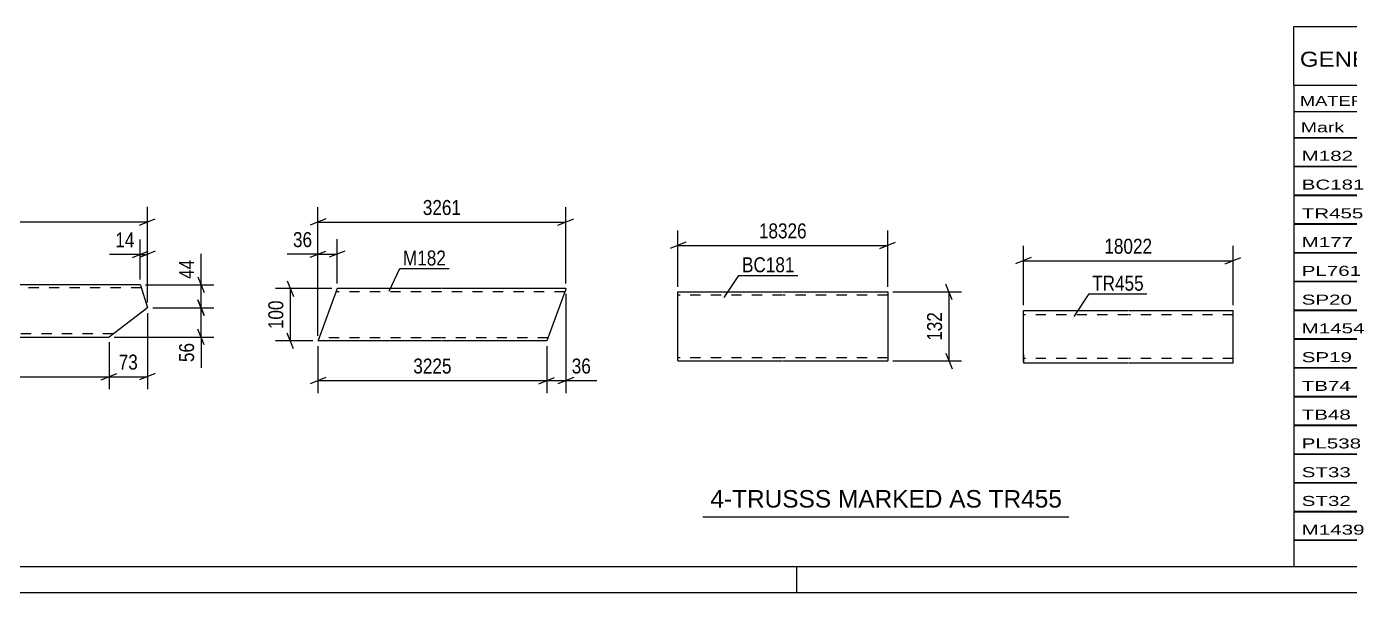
# Model space of a CAD drawing. Header units: millimetres. Extents: x 0 to 841, y 0 to 594.
# Drawn here: x 273.7 to 526.8, y 0 to 108.3 of the extents above; entities that cross this region are included whole.
import ezdxf

# ---------------------------------------------------------------- set-up
doc = ezdxf.new("R2010")
doc.units = ezdxf.units.MM
doc.linetypes.add('DXK_LINE_DOT2', pattern=[3.9198, 1.9599, -1.9599])
doc.styles.add('Arial', font='ARIAL.TTF', dxfattribs={"height": 0.2})
doc.styles.add('Arial Narrow', font='ARIALN.TTF', dxfattribs={"height": 0.2})

# ---------------------------------------------------------------- blocks, each defined once
blk = doc.blocks.new('Unknown-318886728-1115')
at = {"color": 5, "linetype": 'Continuous'}
for p, q in [((5, 5), (836, 5)), ((421, 0), (421, 5)), ((0, 0), (841, 0))]:
    blk.add_line(p, q, dxfattribs=at)
blk = doc.blocks.new('Part-318886728-2399 - 2383')
at = {"color": 2, "linetype": 'Continuous'}
for p, q in [((333.08, 58.11), (329.47, 48.2)), ((353.08, 58.11), (333.08, 58.11)), ((376.82, 58.11), (353.18, 58.11)), ((376.79, 58.02), (373.18, 48.11)), ((376.82, 58.11), (376.79, 58.02)), ((329.44, 48.11), (329.47, 48.2)), ((353.08, 48.11), (329.44, 48.11)), ((373.18, 48.11), (353.18, 48.11))]:
    blk.add_line(p, q, dxfattribs=at)
at = {"color": 7, "linetype": 'DXK_LINE_DOT2'}
for p, q in [((353.08, 57.51), (332.86, 57.51)), ((376.6, 57.51), (353.18, 57.51)), ((329.66, 48.71), (329.68, 48.76)), ((353.08, 48.71), (329.66, 48.71)), ((373.4, 48.71), (353.18, 48.71)), ((373.4, 48.71), (373.42, 48.76))]:
    blk.add_line(p, q, dxfattribs=at)
blk = doc.blocks.new('Part-318886728-2151 - 2135')
at = {"color": 2, "linetype": 'Continuous'}
for p, q in [((249.4, 58.85), (247.83, 57.65)), ((269.4, 58.85), (249.4, 58.85)), ((295.47, 58.85), (269.5, 58.85)), ((295.47, 58.85), (295.5, 58.76)), ((295.5, 58.76), (296.84, 54.45)), ((247.83, 57.65), (240.41, 52)), ((296.84, 54.45), (289.5, 48.85)), ((241.01, 50.05), (240.41, 52)), ((241.36, 48.95), (241.01, 50.05)), ((241.39, 48.85), (241.36, 48.95)), ((241.39, 48.85), (269.4, 48.85)), ((269.5, 48.85), (289.5, 48.85))]:
    blk.add_line(p, q, dxfattribs=at)
at = {"color": 7, "linetype": 'DXK_LINE_DOT2'}
for p, q in [((249.4, 58.85), (248.43, 58.11)), ((269.4, 58.25), (248.61, 58.25)), ((295.66, 58.25), (269.5, 58.25)), ((241.01, 50.05), (241.28, 49.21)), ((269.4, 49.45), (241.2, 49.45)), ((290.29, 49.45), (269.5, 49.45))]:
    blk.add_line(p, q, dxfattribs=at)
blk = doc.blocks.new('Part-318886728-2116 - 2100')
at = {"color": 2, "linetype": 'Continuous'}
for p, q in [((464.29, 45.53), (464.29, 53.93)), ((464.29, 53.93), (484.29, 53.93)), ((484.39, 53.93), (504.39, 53.93)), ((504.39, 43.93), (504.39, 53.93)), ((464.29, 45.53), (464.29, 43.93)), ((464.29, 43.93), (484.29, 43.93)), ((484.39, 43.93), (504.39, 43.93))]:
    blk.add_line(p, q, dxfattribs=at)
at = {"color": 7, "linetype": 'DXK_LINE_DOT2'}
for p, q in [((484.29, 53.13), (464.29, 53.13)), ((504.39, 53.13), (484.39, 53.13)), ((464.29, 44.05), (464.29, 45.53)), ((464.29, 44.73), (464.29, 44.79)), ((484.29, 44.73), (464.29, 44.73)), ((504.39, 44.73), (484.39, 44.73)), ((504.39, 44.73), (504.39, 44.79))]:
    blk.add_line(p, q, dxfattribs=at)
blk = doc.blocks.new('Part-318886728-1227 - 1207')
at = {"color": 2, "linetype": 'Continuous'}
for p, q in [((398.26, 44.38), (398.26, 57.49)), ((398.26, 57.49), (418.26, 57.49)), ((418.36, 57.48), (438.36, 57.48)), ((438.36, 57.48), (438.36, 44.28)), ((398.26, 44.38), (398.26, 44.29)), ((398.26, 44.29), (418.26, 44.29)), ((418.36, 44.28), (438.36, 44.28))]:
    blk.add_line(p, q, dxfattribs=at)
at = {"color": 7, "linetype": 'DXK_LINE_DOT2'}
for p, q in [((418.26, 56.89), (398.26, 56.89)), ((438.36, 56.88), (418.36, 56.88)), ((438.36, 57.39), (438.36, 57.48)), ((398.26, 44.89), (398.26, 44.93)), ((418.26, 44.89), (398.26, 44.89)), ((438.36, 44.88), (418.36, 44.88)), ((438.36, 44.88), (438.36, 44.93))]:
    blk.add_line(p, q, dxfattribs=at)
blk = doc.blocks.new('StraightDimension-318886728-2435 - 2383')
at = {"color": 7, "linetype": 'Continuous'}
for p, q in [((329.44, 49.11), (329.44, 67.56)), ((333.08, 59.11), (333.08, 67.56)), ((327.94, 64.11), (330.94, 65.31)), ((329.44, 64.71), (333.08, 64.71)), ((334.58, 65.31), (331.58, 64.11))]:
    blk.add_line(p, q, dxfattribs=at)
at = {"color": 0}
blk.add_wipeout([(328.92, 65.46), (328.92, 69.66), (324.06, 69.66), (324.06, 65.46)], dxfattribs=at)
at = {"color": 7, "linetype": 'Continuous'}
blk.add_line((329.44, 64.71), (323.54, 64.71), dxfattribs=at)
blk.add_line((329.44, 64.71), (323.54, 64.71), dxfattribs=at)
at = {"color": 3, "style": 'Arial Narrow'}
blk.add_text('36', height=2.863, dxfattribs=at).set_placement((324.66, 66.06))
blk = doc.blocks.new('StraightDimension-318886728-2402 - 2383')
at = {"color": 7, "linetype": 'Continuous'}
for p, q in [((329.44, 49.11), (329.44, 73.7)), ((376.82, 59.11), (376.82, 73.7)), ((330.94, 71.45), (327.94, 70.25)), ((375.32, 70.25), (378.32, 71.45)), ((329.44, 70.85), (376.82, 70.85))]:
    blk.add_line(p, q, dxfattribs=at)
at = {"color": 0}
blk.add_wipeout([(357.39, 71.6), (357.39, 75.8), (348.88, 75.8), (348.88, 71.6)], dxfattribs=at)
at = {"color": 3, "style": 'Arial Narrow'}
blk.add_text('3261', height=2.863, dxfattribs=at).set_placement((349.48, 72.2))
blk = doc.blocks.new('StraightDimension-318886728-2453 - 2383')
at = {"color": 7, "linetype": 'Continuous'}
for p, q in [((376.82, 57.11), (376.82, 38.13)), ((373.18, 47.11), (373.18, 38.13)), ((371.68, 39.93), (374.68, 41.13)), ((373.18, 40.53), (376.82, 40.53)), ((378.32, 41.13), (375.32, 39.93))]:
    blk.add_line(p, q, dxfattribs=at)
at = {"color": 0}
blk.add_wipeout([(382.2, 41.28), (382.2, 45.48), (377.35, 45.48), (377.35, 41.28)], dxfattribs=at)
at = {"color": 7, "linetype": 'Continuous'}
blk.add_line((376.82, 40.53), (382.73, 40.53), dxfattribs=at)
blk.add_line((376.82, 40.53), (382.73, 40.53), dxfattribs=at)
at = {"color": 3, "style": 'Arial Narrow'}
blk.add_text('36', height=2.863, dxfattribs=at).set_placement((377.95, 41.88))
blk = doc.blocks.new('StraightDimension-318886728-2413 - 2383')
at = {"color": 7, "linetype": 'Continuous'}
for p, q in [((323.56, 59.61), (324.76, 56.61)), ((332.08, 58.11), (321.31, 58.11)), ((324.16, 48.11), (324.16, 58.11)), ((328.44, 48.11), (321.31, 48.11)), ((324.76, 46.61), (323.56, 49.61))]:
    blk.add_line(p, q, dxfattribs=at)
at = {"color": 0}
blk.add_wipeout([(323.41, 56.45), (319.21, 56.45), (319.21, 49.77), (323.41, 49.77)], dxfattribs=at)
at = {"color": 3, "style": 'Arial Narrow'}
blk.add_text('100', height=2.863, rotation=90.0002, dxfattribs=at).set_placement((322.81, 50.37))
blk = doc.blocks.new('StraightDimension-318886728-2470 - 2383')
at = {"color": 7, "linetype": 'Continuous'}
for p, q in [((329.44, 47.11), (329.44, 38.13)), ((373.18, 47.11), (373.18, 38.13)), ((330.94, 41.13), (327.94, 39.93)), ((329.44, 40.53), (373.18, 40.53)), ((371.68, 39.93), (374.68, 41.13))]:
    blk.add_line(p, q, dxfattribs=at)
at = {"color": 0}
blk.add_wipeout([(355.57, 41.28), (355.57, 45.48), (347.06, 45.48), (347.06, 41.28)], dxfattribs=at)
at = {"color": 3, "style": 'Arial Narrow'}
blk.add_text('3225', height=2.863, dxfattribs=at).set_placement((347.66, 41.88))
blk = doc.blocks.new('StraightDimension-318886728-2287 - 2135')
at = {"color": 7, "linetype": 'Continuous'}
for p, q in [((295.47, 59.85), (295.47, 67.5)), ((296.84, 55.45), (296.84, 67.5)), ((293.97, 64.05), (296.97, 65.25)), ((298.34, 65.25), (295.34, 64.05)), ((295.47, 64.65), (296.84, 64.65))]:
    blk.add_line(p, q, dxfattribs=at)
at = {"color": 0}
blk.add_wipeout([(294.95, 65.4), (294.95, 69.6), (290.09, 69.6), (290.09, 65.4)], dxfattribs=at)
at = {"color": 7, "linetype": 'Continuous'}
blk.add_line((295.47, 64.65), (289.57, 64.65), dxfattribs=at)
blk.add_line((295.47, 64.65), (289.57, 64.65), dxfattribs=at)
at = {"color": 3, "style": 'Arial Narrow'}
blk.add_text('14', height=2.863, dxfattribs=at).set_placement((290.69, 66))
blk = doc.blocks.new('StraightDimension-318886728-2154 - 2135')
at = {"color": 7, "linetype": 'Continuous'}
for p, q in [((240.41, 53), (240.41, 73.73)), ((296.84, 55.45), (296.84, 73.73)), ((241.91, 71.48), (238.91, 70.28)), ((240.41, 70.88), (296.84, 70.88)), ((295.34, 70.28), (298.34, 71.48))]:
    blk.add_line(p, q, dxfattribs=at)
at = {"color": 0}
blk.add_wipeout([(272.88, 71.63), (272.88, 75.83), (264.37, 75.83), (264.37, 71.63)], dxfattribs=at)
at = {"color": 3, "style": 'Arial Narrow'}
blk.add_text('3167', height=2.863, dxfattribs=at).set_placement((264.97, 72.23))
blk = doc.blocks.new('StraightDimension-318886728-2177 - 2135')
at = {"color": 7, "linetype": 'Continuous'}
for p, q in [((296.47, 58.85), (309.5, 58.85)), ((306.5, 60.35), (307.7, 57.35)), ((307.1, 54.45), (307.1, 58.85)), ((307.7, 52.95), (306.5, 55.95)), ((297.84, 54.45), (309.5, 54.45))]:
    blk.add_line(p, q, dxfattribs=at)
at = {"color": 0}
blk.add_wipeout([(306.35, 64.24), (302.15, 64.24), (302.15, 59.38), (306.35, 59.38)], dxfattribs=at)
at = {"color": 7, "linetype": 'Continuous'}
blk.add_line((307.1, 58.85), (307.1, 64.76), dxfattribs=at)
blk.add_line((307.1, 58.85), (307.1, 64.76), dxfattribs=at)
at = {"color": 3, "style": 'Arial Narrow'}
blk.add_text('44', height=2.863, rotation=90.0002, dxfattribs=at).set_placement((305.75, 59.98))
blk = doc.blocks.new('StraightDimension-318886728-2198 - 2135')
at = {"color": 7, "linetype": 'Continuous'}
for p, q in [((306.5, 55.95), (307.7, 52.95)), ((297.84, 54.45), (309.5, 54.45)), ((307.1, 48.85), (307.1, 54.45)), ((290.5, 48.85), (309.5, 48.85)), ((307.7, 47.35), (306.5, 50.35))]:
    blk.add_line(p, q, dxfattribs=at)
at = {"color": 0}
blk.add_wipeout([(306.35, 48.33), (302.15, 48.33), (302.15, 43.47), (306.35, 43.47)], dxfattribs=at)
at = {"color": 7, "linetype": 'Continuous'}
blk.add_line((307.1, 48.85), (307.1, 42.95), dxfattribs=at)
blk.add_line((307.1, 48.85), (307.1, 42.95), dxfattribs=at)
at = {"color": 3, "style": 'Arial Narrow'}
blk.add_text('56', height=2.863, rotation=90.0002, dxfattribs=at).set_placement((305.75, 44.07))
blk = doc.blocks.new('StraightDimension-318886728-2314 - 2135')
at = {"color": 7, "linetype": 'Continuous'}
for p, q in [((296.84, 53.45), (296.84, 38.88)), ((289.5, 47.85), (289.5, 38.88)), ((288, 40.68), (291, 41.88)), ((289.5, 41.28), (296.84, 41.28)), ((298.34, 41.88), (295.34, 40.68))]:
    blk.add_line(p, q, dxfattribs=at)
at = {"color": 0}
blk.add_wipeout([(295.6, 42.03), (295.6, 46.23), (290.74, 46.23), (290.74, 42.03)], dxfattribs=at)
at = {"color": 3, "style": 'Arial Narrow'}
blk.add_text('73', height=2.863, dxfattribs=at).set_placement((291.34, 42.63))
blk = doc.blocks.new('StraightDimension-318886728-2331 - 2135')
at = {"color": 7, "linetype": 'Continuous'}
for p, q in [((241.39, 47.85), (241.39, 38.88)), ((289.5, 47.85), (289.5, 38.88)), ((242.89, 41.88), (239.89, 40.68)), ((241.39, 41.28), (289.5, 41.28)), ((288, 40.68), (291, 41.88))]:
    blk.add_line(p, q, dxfattribs=at)
at = {"color": 0}
blk.add_wipeout([(269.7, 42.03), (269.7, 46.23), (261.19, 46.23), (261.19, 42.03)], dxfattribs=at)
at = {"color": 3, "style": 'Arial Narrow'}
blk.add_text('3083', height=2.863, dxfattribs=at).set_placement((261.79, 42.63))
blk = doc.blocks.new('StraightDimension-318886728-2121 - 2100')
at = {"color": 7, "linetype": 'Continuous'}
for p, q in [((464.29, 54.93), (464.29, 66.29)), ((504.39, 54.93), (504.39, 66.29)), ((465.79, 64.04), (462.79, 62.84)), ((464.29, 63.44), (504.39, 63.44)), ((502.89, 62.84), (505.89, 64.04))]:
    blk.add_line(p, q, dxfattribs=at)
at = {"color": 0}
blk.add_wipeout([(489.52, 64.19), (489.52, 68.39), (479.17, 68.39), (479.17, 64.19)], dxfattribs=at)
at = {"color": 3, "style": 'Arial Narrow'}
blk.add_text('18022', height=2.863, dxfattribs=at).set_placement((479.77, 64.79))
blk = doc.blocks.new('StraightDimension-318886728-1247 - 1207')
at = {"color": 7, "linetype": 'Continuous'}
for p, q in [((450.69, 55.98), (449.49, 58.98)), ((439.36, 57.48), (452.49, 57.48)), ((450.09, 44.28), (450.09, 57.48)), ((449.49, 45.78), (450.69, 42.78)), ((439.36, 44.28), (452.49, 44.28))]:
    blk.add_line(p, q, dxfattribs=at)
at = {"color": 0}
blk.add_wipeout([(449.34, 54.23), (445.14, 54.23), (445.14, 47.54), (449.34, 47.54)], dxfattribs=at)
at = {"color": 3, "style": 'Arial Narrow'}
blk.add_text('132', height=2.863, rotation=90.0002, dxfattribs=at).set_placement((448.74, 48.14))
blk = doc.blocks.new('StraightDimension-318886728-1231 - 1207')
at = {"color": 7, "linetype": 'Continuous'}
for p, q in [((398.26, 58.49), (398.26, 69.23)), ((438.36, 58.48), (438.36, 69.23)), ((399.76, 66.98), (396.76, 65.78)), ((398.26, 66.38), (438.36, 66.38)), ((436.86, 65.78), (439.86, 66.98))]:
    blk.add_line(p, q, dxfattribs=at)
at = {"color": 0}
blk.add_wipeout([(423.48, 67.13), (423.48, 71.33), (413.13, 71.33), (413.13, 67.13)], dxfattribs=at)
at = {"color": 3, "style": 'Arial Narrow'}
blk.add_text('18326', height=2.863, dxfattribs=at).set_placement((413.73, 67.73))
blk = doc.blocks.new('Unknown-318886728-10531')
at = {"color": 7, "linetype": 'Continuous'}
for p, q in [((516, 108.25), (676, 108.25)), ((516, 97), (516, 108.25)), ((676, 108.25), (676, 97)), ((516, 97), (676, 97)), ((516, 97), (516, 92)), ((676, 97), (676, 92)), ((516, 92), (676, 92)), ((516, 92), (516, 87)), ((540, 92), (540, 87)), ((575.5, 92), (575.5, 87)), ((601.5, 92), (601.5, 87)), ((614.5, 92), (614.5, 87)), ((632, 92), (632, 87)), ((654, 92), (654, 87)), ((676, 92), (676, 87)), ((516, 87), (676, 87)), ((516, 86.95), (516, 81.55)), ((516, 86.95), (676, 86.95)), ((540, 87), (540, 81.5)), ((575.5, 87), (575.5, 81.5)), ((601.5, 87), (601.5, 81.5)), ((614.5, 87), (614.5, 81.5)), ((632, 87), (632, 81.5)), ((654, 87), (654, 81.5)), ((676, 86.95), (676, 81.55)), ((516, 81.55), (676, 81.55)), ((516, 81.45), (516, 76.05)), ((516, 81.45), (676, 81.45)), ((540, 81.5), (540, 76)), ((575.5, 81.5), (575.5, 76)), ((601.5, 81.5), (601.5, 76)), ((614.5, 81.5), (614.5, 76)), ((632, 81.5), (632, 76)), ((654, 81.5), (654, 76)), ((676, 81.45), (676, 76.05)), ((516, 76.05), (676, 76.05)), ((516, 75.95), (516, 70.55)), ((516, 75.95), (676, 75.95)), ((540, 76), (540, 70.5)), ((575.5, 76), (575.5, 70.5)), ((601.5, 76), (601.5, 70.5)), ((614.5, 76), (614.5, 70.5)), ((632, 76), (632, 70.5)), ((654, 76), (654, 70.5)), ((676, 75.95), (676, 70.55)), ((516, 70.55), (676, 70.55)), ((516, 70.45), (516, 65.05)), ((516, 70.45), (676, 70.45)), ((540, 70.5), (540, 65)), ((575.5, 70.5), (575.5, 65)), ((601.5, 70.5), (601.5, 65)), ((614.5, 70.5), (614.5, 65)), ((632, 70.5), (632, 65)), ((654, 70.5), (654, 65)), ((676, 70.45), (676, 65.05)), ((516, 65.05), (676, 65.05)), ((516, 64.95), (516, 59.55)), ((516, 64.95), (676, 64.95)), ((540, 65), (540, 59.5)), ((575.5, 65), (575.5, 59.5)), ((601.5, 65), (601.5, 59.5)), ((614.5, 65), (614.5, 59.5)), ((632, 65), (632, 59.5)), ((654, 65), (654, 59.5)), ((676, 64.95), (676, 59.55)), ((516, 59.55), (676, 59.55)), ((516, 59.45), (516, 54.05)), ((516, 59.45), (676, 59.45)), ((540, 59.5), (540, 54)), ((575.5, 59.5), (575.5, 54)), ((601.5, 59.5), (601.5, 54)), ((614.5, 59.5), (614.5, 54)), ((632, 59.5), (632, 54)), ((654, 59.5), (654, 54)), ((676, 59.45), (676, 54.05)), ((516, 54.05), (676, 54.05)), ((516, 53.95), (516, 48.55)), ((516, 53.95), (676, 53.95)), ((540, 54), (540, 48.5)), ((575.5, 54), (575.5, 48.5)), ((601.5, 54), (601.5, 48.5)), ((614.5, 54), (614.5, 48.5)), ((632, 54), (632, 48.5)), ((654, 54), (654, 48.5)), ((676, 53.95), (676, 48.55)), ((516, 48.55), (676, 48.55)), ((516, 48.45), (516, 43.05)), ((516, 48.45), (676, 48.45)), ((540, 48.5), (540, 43)), ((575.5, 48.5), (575.5, 43)), ((601.5, 48.5), (601.5, 43)), ((614.5, 48.5), (614.5, 43)), ((632, 48.5), (632, 43)), ((654, 48.5), (654, 43)), ((676, 48.45), (676, 43.05)), ((516, 43.05), (676, 43.05)), ((516, 42.95), (516, 37.55)), ((516, 42.95), (676, 42.95)), ((540, 43), (540, 37.5)), ((575.5, 43), (575.5, 37.5)), ((601.5, 43), (601.5, 37.5)), ((614.5, 43), (614.5, 37.5)), ((632, 43), (632, 37.5)), ((654, 43), (654, 37.5)), ((676, 42.95), (676, 37.55)), ((516, 37.55), (676, 37.55)), ((516, 37.45), (516, 32.05)), ((516, 37.45), (676, 37.45)), ((540, 37.5), (540, 32)), ((575.5, 37.5), (575.5, 32)), ((601.5, 37.5), (601.5, 32)), ((614.5, 37.5), (614.5, 32)), ((632, 37.5), (632, 32)), ((654, 37.5), (654, 32)), ((676, 37.45), (676, 32.05)), ((516, 32.05), (676, 32.05)), ((516, 31.95), (516, 26.55)), ((516, 31.95), (676, 31.95)), ((540, 32), (540, 26.5)), ((575.5, 32), (575.5, 26.5)), ((601.5, 32), (601.5, 26.5)), ((614.5, 32), (614.5, 26.5)), ((632, 32), (632, 26.5)), ((654, 32), (654, 26.5)), ((676, 31.95), (676, 26.55)), ((516, 26.55), (676, 26.55)), ((516, 26.45), (516, 21.05)), ((516, 26.45), (676, 26.45)), ((540, 26.5), (540, 21)), ((575.5, 26.5), (575.5, 21)), ((601.5, 26.5), (601.5, 21)), ((614.5, 26.5), (614.5, 21)), ((632, 26.5), (632, 21)), ((654, 26.5), (654, 21)), ((676, 26.45), (676, 21.05)), ((516, 21.05), (676, 21.05)), ((516, 20.95), (516, 15.55)), ((516, 20.95), (676, 20.95)), ((540, 21), (540, 15.5)), ((575.5, 21), (575.5, 15.5)), ((601.5, 21), (601.5, 15.5)), ((614.5, 21), (614.5, 15.5)), ((632, 21), (632, 15.5)), ((654, 21), (654, 15.5)), ((676, 20.95), (676, 15.55)), ((516, 15.55), (676, 15.55)), ((516, 15.45), (516, 10.05)), ((516, 15.45), (676, 15.45)), ((540, 15.5), (540, 10)), ((575.5, 15.5), (575.5, 10)), ((601.5, 15.5), (601.5, 10)), ((614.5, 15.5), (614.5, 10)), ((632, 15.5), (632, 10)), ((654, 15.5), (654, 10)), ((676, 15.45), (676, 10.05)), ((516, 10.05), (676, 10.05)), ((516, 10), (676, 10)), ((516, 10), (516, 5)), ((632, 10), (632, 5)), ((654, 10), (654, 5)), ((676, 10), (676, 5)), ((516, 5), (676, 5))]:
    blk.add_line(p, q, dxfattribs=at)
at = {"color": 7, "style": 'Arial Narrow'}
for s, height, width, p in [('GENERAL NOTES & WELD DETAILS :', 2.8633, 1.4, (517.15, 100.56)), ('REFER TYP DRAWING TYP-01', 1.9089, 1.6, (600.7, 100.66)), ("MATERIAL LIST FOR ASSEMBLY MK'D", 1.9089, 1.6, (517.15, 93.06)), ('TR455', 1.909, 1.794707, (609.9, 92.97)), ('4', 1.91, 1.794707, (638.08, 93.06)), ('No. Required', 1.9089, 1.6, (647.41, 93.06)), ('Mark', 1.909, 1.7, (517.34, 88)), ('Profile', 1.909, 1.7, (550.41, 88)), ('Material', 1.909, 1.7, (580.54, 88.06)), ('No.', 1.909, 1.7, (605.5, 88.06)), ('Length', 1.909, 1.7, (616, 88.06)), ('Area', 1.909, 1.7, (638.5, 88.06)), ('Weight', 1.909, 1.7, (658, 88.06))]:
    blk.add_text(s, height=height, dxfattribs=dict(at, width=width)).set_placement(p)
at = {"color": 7, "linetype": 'Continuous', "style": 'Arial Narrow'}
for s, height, width, p in [('M182', 1.909, 1.794707, (517.5, 82.56)), ('SHS100*6', 1.909, 1.794707, (542, 82.56)), ('E350', 1.909, 1.794707, (581.74, 82.56)), ('8', 1.91, 1.794707, (605.86, 82.56)), ('3261', 1.909, 1.794707, (618.58, 82.56)), ('1.3', 1.909, 1.794707, (642.32, 82.56)), ('456.9', 1.909, 1.794707, (658.96, 82.56)), ('BC181', 1.909, 1.794707, (517.5, 77.06)), ('SHS132*6', 1.909, 1.794707, (542, 77.06)), ('E350', 1.909, 1.794707, (581.74, 77.06)), ('1', 1.91, 1.794707, (605.86, 77.06)), ('18326', 1.909, 1.794707, (616.4, 77.06)), ('9.7', 1.909, 1.794707, (642.32, 77.06)), ('435.0', 1.909, 1.794707, (658.96, 77.06)), ('TR455', 1.909, 1.794707, (517.5, 71.56)), ('SHS100*8', 1.909, 1.794707, (542, 71.56)), ('E350', 1.909, 1.794707, (581.74, 71.56)), ('1', 1.91, 1.794707, (605.86, 71.56)), ('18022', 1.909, 1.794707, (616.4, 71.56)), ('7.2', 1.909, 1.794707, (642.32, 71.56)), ('416.5', 1.909, 1.794707, (658.96, 71.56)), ('M177', 1.909, 1.794707, (517.5, 66.06)), ('SHS100*6', 1.909, 1.794707, (542, 66.06)), ('E350', 1.909, 1.794707, (581.74, 66.06)), ('7', 1.91, 1.794707, (605.86, 66.06)), ('3167', 1.909, 1.794707, (618.58, 66.06)), ('1.2', 1.909, 1.794707, (642.32, 66.06)), ('383.7', 1.909, 1.794707, (658.96, 66.06)), ('PL761', 1.909, 1.794707, (517.5, 60.56)), ('PL12*300', 1.909, 1.794707, (542, 60.56)), ('E350', 1.909, 1.794707, (581.74, 60.56)), ('18', 1.909, 1.794707, (604.76, 60.56)), ('310', 1.909, 1.794707, (620.77, 60.56)), ('0.2', 1.909, 1.794707, (642.32, 60.56)), ('157.7', 1.909, 1.794707, (658.96, 60.56)), ('SP20', 1.909, 1.794707, (517.5, 55.06)), ('PL20*380', 1.909, 1.794707, (542, 55.06)), ('E350', 1.909, 1.794707, (581.74, 55.06)), ('6', 1.91, 1.794707, (605.86, 55.06)), ('380', 1.909, 1.794707, (620.77, 55.06)), ('0.3', 1.909, 1.794707, (642.32, 55.06)), ('136.0', 1.909, 1.794707, (658.96, 55.06)), ('M1454', 1.909, 1.794707, (517.5, 49.56)), ('RHS100*100*6', 1.9089, 1.794707, (542, 49.56)), ('E350', 1.909, 1.794707, (581.74, 49.56)), ('18', 1.909, 1.794707, (604.76, 49.56)), ('366', 1.909, 1.794707, (620.77, 49.56)), ('0.1', 1.909, 1.794707, (642.32, 49.56)), ('116.7', 1.909, 1.794707, (658.96, 49.56)), ('SP19', 1.909, 1.794707, (517.5, 44.06)), ('PL16*325', 1.909, 1.794707, (542, 44.06)), ('E350', 1.909, 1.794707, (581.74, 44.06)), ('4', 1.91, 1.794707, (605.86, 44.06)), ('325', 1.909, 1.794707, (620.77, 44.06)), ('0.2', 1.909, 1.794707, (642.32, 44.06)), ('53.1', 1.909, 1.794707, (661.14, 44.06)), ('RHS150*110*6', 1.9089, 1.794707, (542, 38.56)), ('E350', 1.909, 1.794707, (581.74, 38.56)), ('3', 1.91, 1.794707, (605.86, 38.56)), ('200', 1.909, 1.794707, (620.77, 38.56)), ('0.1', 1.909, 1.794707, (642.32, 38.56)), ('14.0', 1.909, 1.794707, (661.14, 38.56)), ('TB74', 1.909, 1.794707, (517.5, 38.56)), ('TB48', 1.909, 1.794707, (517.5, 33.06)), ('RHS150*110*6', 1.9089, 1.794707, (542, 33.06)), ('E350', 1.909, 1.794707, (581.74, 33.06)), ('3', 1.91, 1.794707, (605.86, 33.06)), ('180', 1.909, 1.794707, (620.77, 33.06)), ('0.1', 1.909, 1.794707, (642.32, 33.06)), ('12.6', 1.909, 1.794707, (661.14, 33.06)), ('PL538', 1.909, 1.794707, (517.5, 27.56)), ('PL10*150', 1.909, 1.794707, (542, 27.56)), ('E350', 1.909, 1.794707, (581.74, 27.56)), ('6', 1.91, 1.794707, (605.86, 27.56)), ('170', 1.909, 1.794707, (620.77, 27.56)), ('0.1', 1.909, 1.794707, (642.32, 27.56)), ('12.0', 1.909, 1.794707, (661.14, 27.56)), ('ST33', 1.909, 1.794707, (517.5, 22.06)), ('PL8*100', 1.909, 1.794707, (542, 22.06)), ('E350', 1.909, 1.794707, (581.74, 22.06)), ('24', 1.909, 1.794707, (604.76, 22.06)), ('135', 1.909, 1.794707, (620.77, 22.06)), ('0.0', 1.909, 1.794707, (642.32, 22.06)), ('10.0', 1.909, 1.794707, (661.14, 22.06)), ('ST32', 1.909, 1.794707, (517.5, 16.56)), ('PL8*100', 1.909, 1.794707, (542, 16.56)), ('E350', 1.909, 1.794707, (581.74, 16.56)), ('24', 1.909, 1.794707, (604.76, 16.56)), ('121', 1.909, 1.794707, (620.77, 16.56)), ('0.0', 1.909, 1.794707, (642.32, 16.56)), ('8.9', 1.909, 1.794707, (663.33, 16.56)), ('M1439', 1.909, 1.794707, (517.5, 11.06)), ('RHS100*100*6', 1.9089, 1.794707, (542, 11.06)), ('E350', 1.909, 1.794707, (581.74, 11.06)), ('1', 1.91, 1.794707, (605.86, 11.06)), ('390', 1.909, 1.794707, (620.77, 11.06)), ('0.2', 1.909, 1.794707, (642.32, 11.06)), ('6.9', 1.909, 1.794707, (663.33, 11.06)), ('Total', 1.909, 1.7, (618.33, 6.5)), ('46.9', 1.909, 1.794707, (639.64, 6.5)), ('2220.2', 1.909, 1.794707, (656.77, 6.5))]:
    blk.add_text(s, height=height, dxfattribs=dict(at, width=width)).set_placement(p)
blk = doc.blocks.new('Unknown-318886728-10532')
at = {"color": 7, "linetype": 'Continuous'}
blk.add_line((403, 14.5), (473, 14.5), dxfattribs=at)
at = {"color": 7, "style": 'Arial'}
blk.add_text('4-TRUSSS MARKED AS TR455', height=3.3428, dxfattribs=at).set_placement((404.45, 16.25))
blk = doc.blocks.new('Mark-318886728-2395 - 2383')
at = {"color": 0}
blk.add_wipeout([(353.9, 62.54), (353.9, 65.54), (345.68, 65.54), (345.68, 62.54)], dxfattribs=at)
blk.add_wipeout([(353.9, 62.54), (353.9, 65.54), (345.68, 65.54), (345.68, 62.54)], dxfattribs=at)
at = {"color": 30, "linetype": 'Continuous'}
for p, q in [((343.05, 57.65), (345.08, 61.94)), ((345.08, 61.94), (354.5, 61.94))]:
    blk.add_line(p, q, dxfattribs=at)
at = {"color": 3, "style": 'Arial Narrow'}
blk.add_text('M182', height=2.863, dxfattribs=at).set_placement((345.68, 62.54))
blk = doc.blocks.new('Mark-318886728-2112 - 2100')
at = {"color": 0}
blk.add_wipeout([(487.31, 57.72), (487.31, 60.72), (477.44, 60.72), (477.44, 57.72)], dxfattribs=at)
blk.add_wipeout([(487.31, 57.72), (487.31, 60.72), (477.44, 60.72), (477.44, 57.72)], dxfattribs=at)
at = {"color": 30, "linetype": 'Continuous'}
for p, q in [((473.98, 52.78), (476.84, 57.12)), ((476.84, 57.12), (487.91, 57.12))]:
    blk.add_line(p, q, dxfattribs=at)
at = {"color": 3, "style": 'Arial Narrow'}
blk.add_text('TR455', height=2.863, dxfattribs=at).set_placement((477.44, 57.72))
blk = doc.blocks.new('Mark-318886728-1222 - 1207')
at = {"color": 0}
blk.add_wipeout([(420.55, 61.25), (420.55, 64.25), (410.5, 64.25), (410.5, 61.25)], dxfattribs=at)
blk.add_wipeout([(420.55, 61.25), (420.55, 64.25), (410.5, 64.25), (410.5, 61.25)], dxfattribs=at)
at = {"color": 30, "linetype": 'Continuous'}
for p, q in [((407.07, 56.43), (409.9, 60.65)), ((409.9, 60.65), (421.15, 60.65))]:
    blk.add_line(p, q, dxfattribs=at)
at = {"color": 3, "style": 'Arial Narrow'}
blk.add_text('BC181', height=2.863, dxfattribs=at).set_placement((410.5, 61.25))

msp = doc.modelspace()

# ---------------------------------------------------------------- block references
for name in ['Unknown-318886728-1115', 'Unknown-318886728-10531', 'Part-318886728-2151 - 2135', 'Part-318886728-2399 - 2383', 'Part-318886728-1227 - 1207', 'Part-318886728-2116 - 2100', 'Unknown-318886728-10532']:
    msp.add_blockref(name, (0, 0))

# ---------------------------------------------------------------- next in the draw order: block references
for name in ['StraightDimension-318886728-2287 - 2135', 'StraightDimension-318886728-2435 - 2383', 'StraightDimension-318886728-2121 - 2100', 'StraightDimension-318886728-1247 - 1207']:
    msp.add_blockref(name, (0, 0))

# ---------------------------------------------------------------- next in the draw order: block references
for name in ['StraightDimension-318886728-2154 - 2135', 'StraightDimension-318886728-2402 - 2383', 'StraightDimension-318886728-1231 - 1207', 'Mark-318886728-2112 - 2100']:
    msp.add_blockref(name, (0, 0))

# ---------------------------------------------------------------- next in the draw order: block references
for name in ['StraightDimension-318886728-2177 - 2135', 'Mark-318886728-2395 - 2383', 'Mark-318886728-1222 - 1207', 'StraightDimension-318886728-2413 - 2383', 'StraightDimension-318886728-2453 - 2383']:
    msp.add_blockref(name, (0, 0))

# ---------------------------------------------------------------- next in the draw order: block references
for name in ['StraightDimension-318886728-2198 - 2135', 'StraightDimension-318886728-2470 - 2383']:
    msp.add_blockref(name, (0, 0))

# ---------------------------------------------------------------- next in the draw order: block references
msp.add_blockref('StraightDimension-318886728-2314 - 2135', (0, 0))

# ---------------------------------------------------------------- next in the draw order: block references
msp.add_blockref('StraightDimension-318886728-2331 - 2135', (0, 0))

doc.saveas('drawing.dxf')
